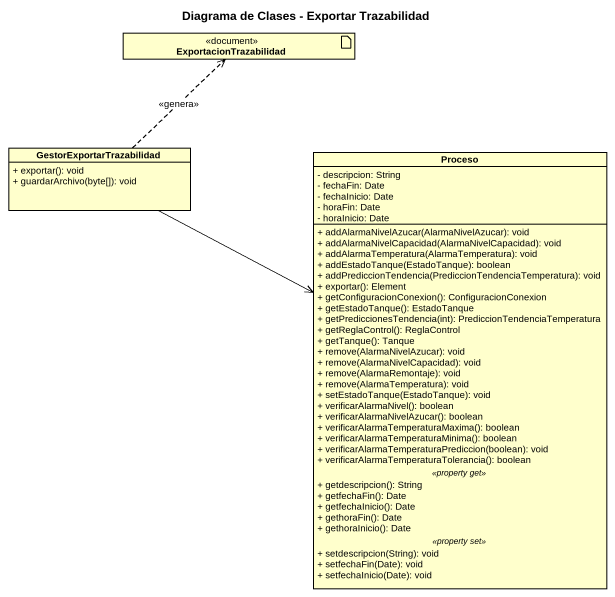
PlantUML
@startuml
title Diagrama de Clases - Exportar Trazabilidad
allowmixing
hide circle
hide empty members
skinparam classAttributeIconSize 0
artifact ExportacionTrazabilidad <<document>>
class GestorExportarTrazabilidad {
  + exportar(): void
  + guardarArchivo(byte[]): void
}
class Proceso {
  - descripcion: String
  - fechaFin: Date
  - fechaInicio: Date
  - horaFin: Date
  - horaInicio: Date
  --
  + addAlarmaNivelAzucar(AlarmaNivelAzucar): void
  + addAlarmaNivelCapacidad(AlarmaNivelCapacidad): void
  + addAlarmaTemperatura(AlarmaTemperatura): void
  + addEstadoTanque(EstadoTanque): boolean
  + addPrediccionTendencia(PrediccionTendenciaTemperatura): void
  + exportar(): Element
  + getConfiguracionConexion(): ConfiguracionConexion
  + getEstadoTanque(): EstadoTanque
  + getPrediccionesTendencia(int): PrediccionTendenciaTemperatura
  + getReglaControl(): ReglaControl
  + getTanque(): Tanque
  + remove(AlarmaNivelAzucar): void
  + remove(AlarmaNivelCapacidad): void
  + remove(AlarmaRemontaje): void
  + remove(AlarmaTemperatura): void
  + setEstadoTanque(EstadoTanque): void
  + verificarAlarmaNivel(): boolean
  + verificarAlarmaNivelAzucar(): boolean
  + verificarAlarmaTemperaturaMaxima(): boolean
  + verificarAlarmaTemperaturaMinima(): boolean
  + verificarAlarmaTemperaturaPrediccion(boolean): void
  + verificarAlarmaTemperaturaTolerancia(): boolean
  .. <<property get>> ..
  + getdescripcion(): String
  + getfechaFin(): Date
  + getfechaInicio(): Date
  + gethoraFin(): Date
  + gethoraInicio(): Date
  .. <<property set>> ..
  + setdescripcion(String): void
  + setfechaFin(Date): void
  + setfechaInicio(Date): void
}
GestorExportarTrazabilidad .up.> ExportacionTrazabilidad : <<genera>>
GestorExportarTrazabilidad -right-> Proceso
@enduml
